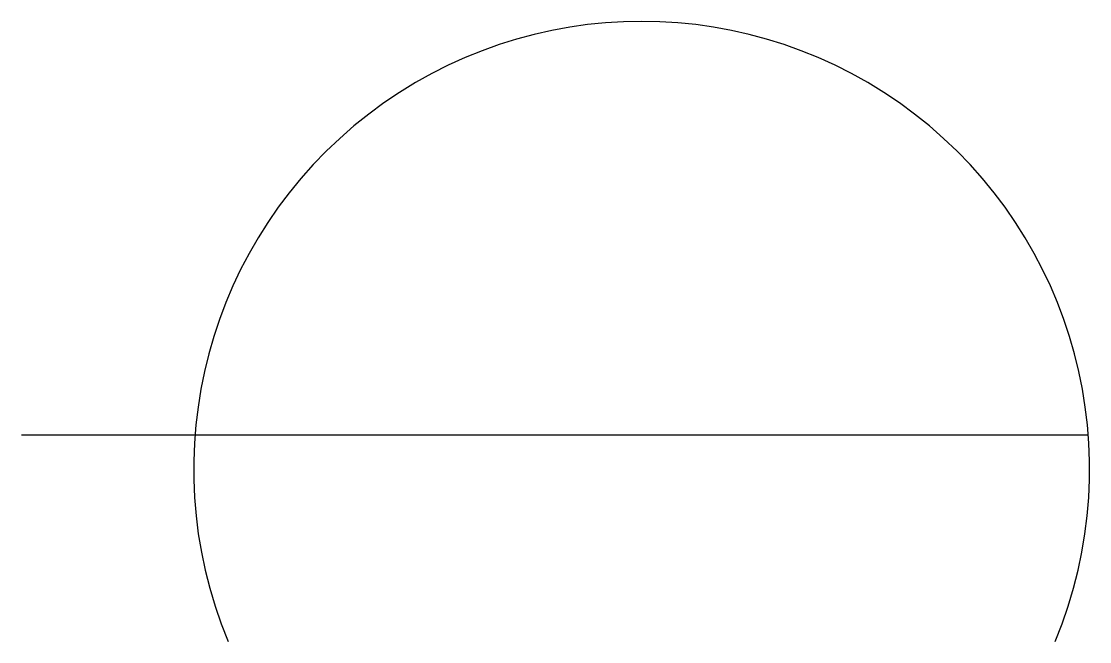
# Model space of a CAD drawing. Header units: millimetres. Extents: x 0 to 25.8, y 5 to 20.
import ezdxf

# ---------------------------------------------------------------- set-up
doc = ezdxf.new("R2010")
doc.units = ezdxf.units.MM
doc.layers.get('0').update_dxf_attribs({"lineweight": 25})

msp = doc.modelspace()

# ---------------------------------------------------------------- linework, layer by layer
msp.add_line((0, 10), (25.801, 10))
msp.add_arc((15, 9.167), 10.833, 337.3801, 202.6199)

doc.saveas('drawing.dxf')
